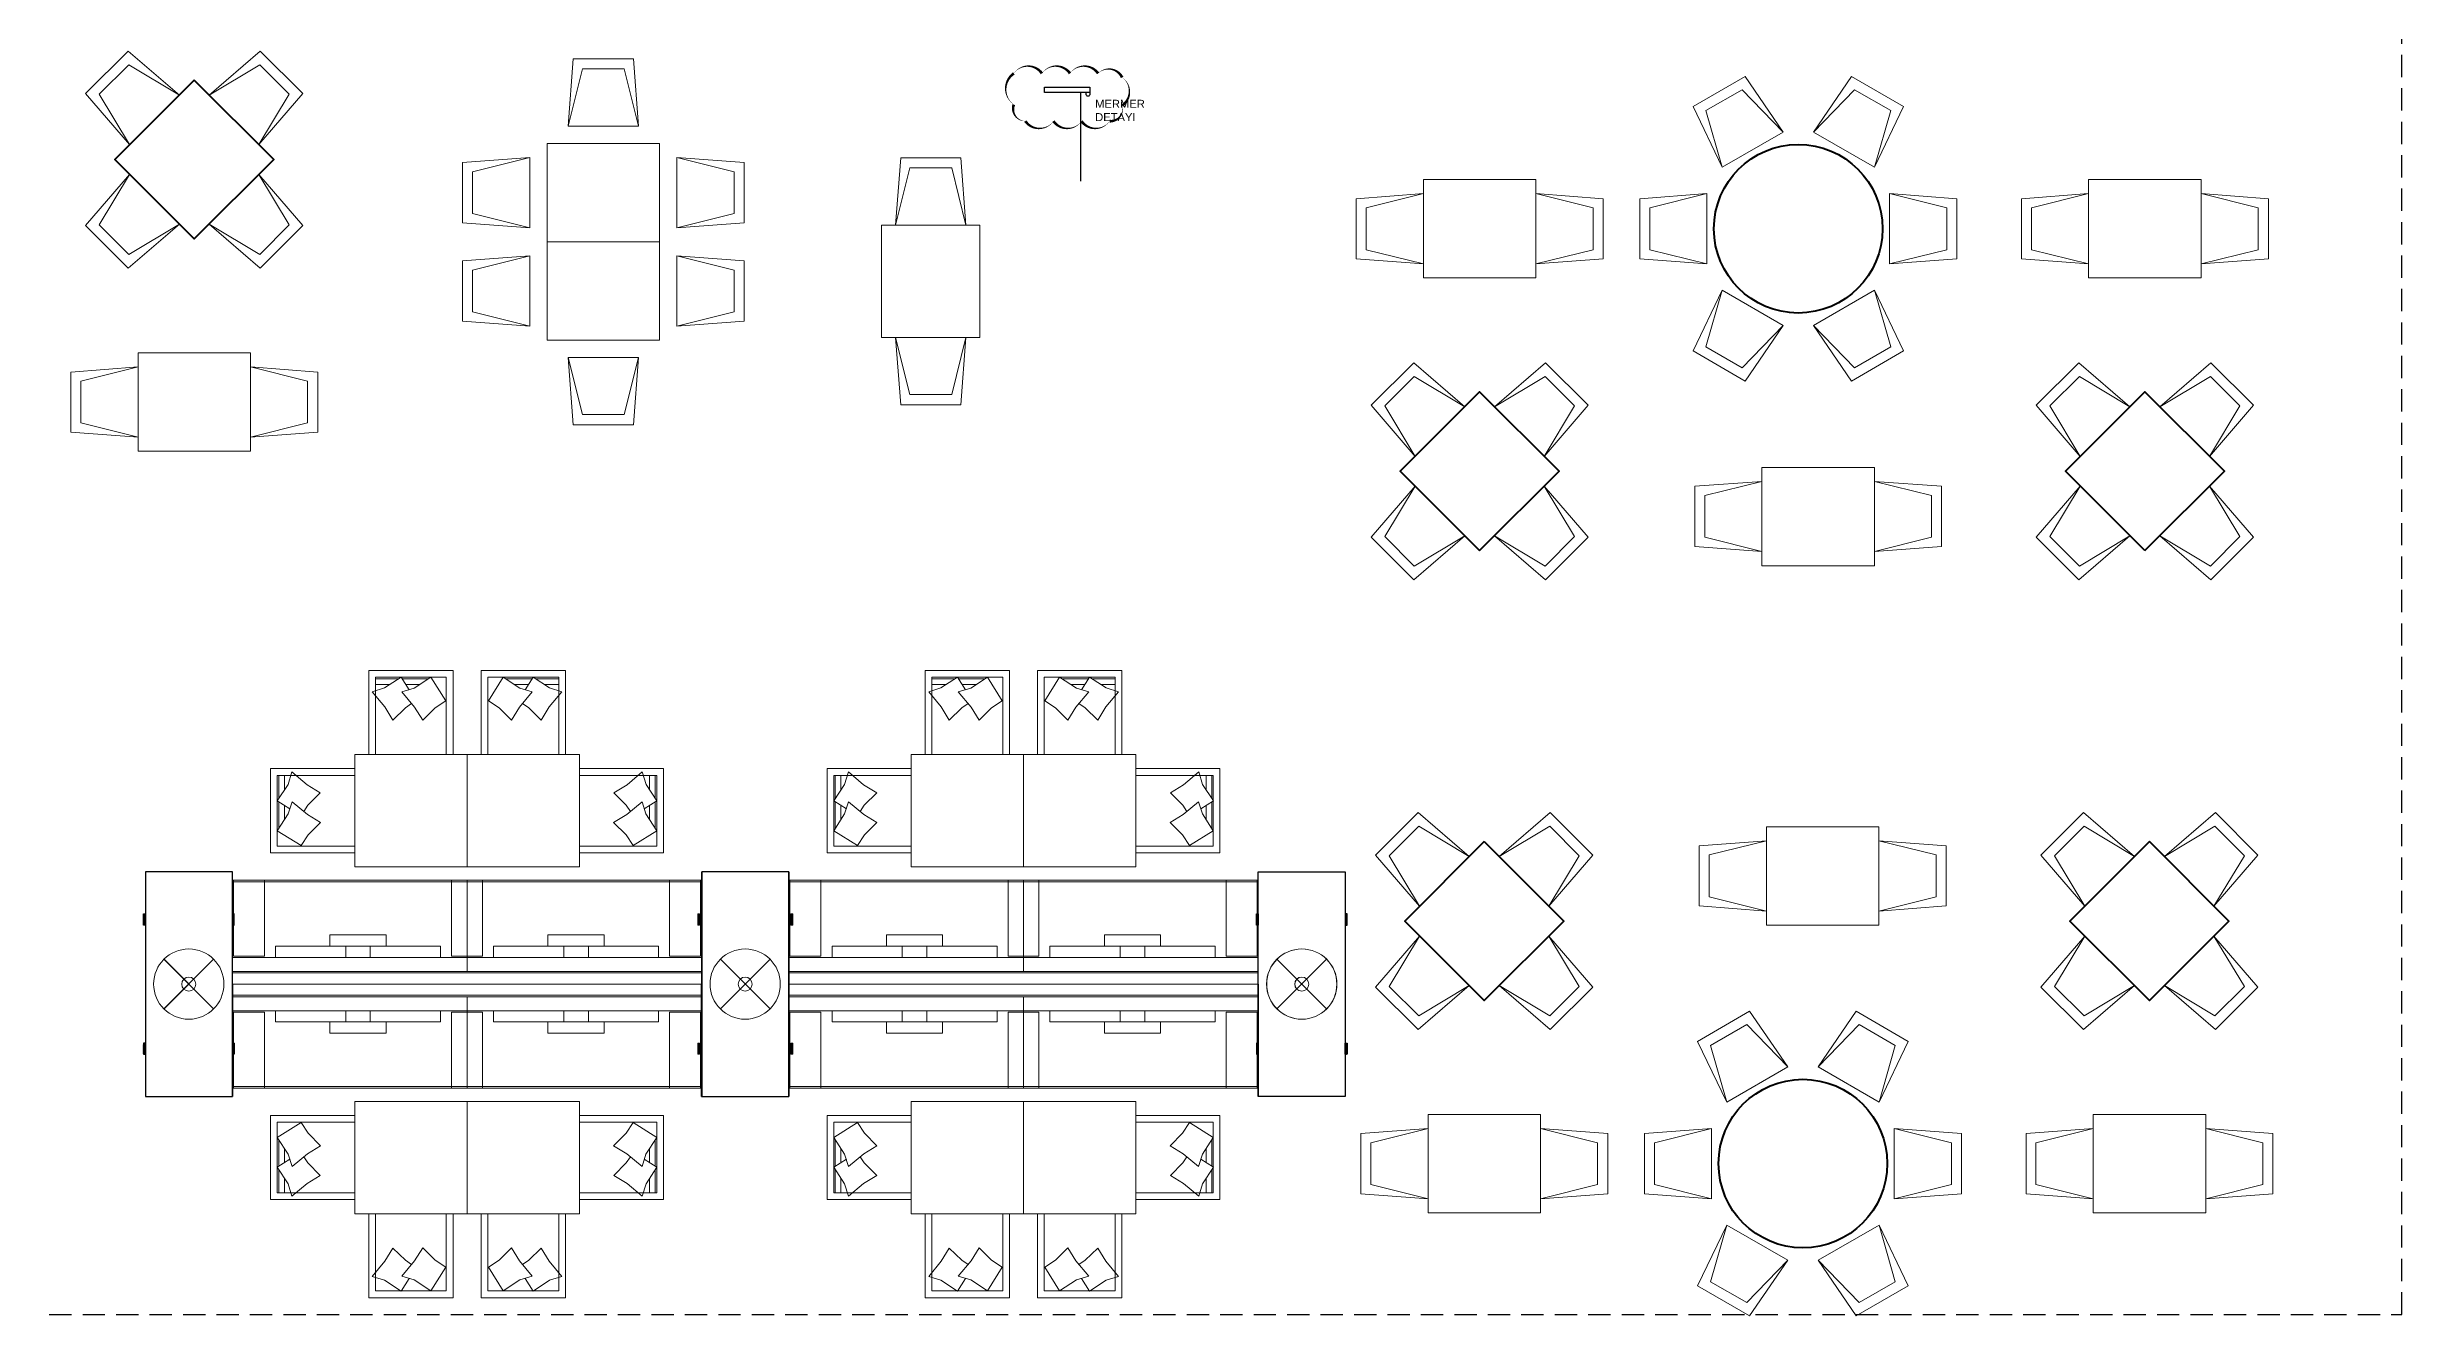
# Model space of a CAD drawing. Header units: millimetres. Extents: x 38967 to 51721, y 49836 to 53207.
# Drawn here: x 48681 to 50357, y 50766 to 51669 of the extents above; entities that cross this region are included whole.
import ezdxf

# ---------------------------------------------------------------- set-up
doc = ezdxf.new("R2010")
doc.units = ezdxf.units.MM
doc.header["$LTSCALE"] = 5
doc.linetypes.add('HIDDEN2', pattern=[4.7625, 3.175, -1.5875])
for name, color, linetype in [('200-EquipID-2d', 7, 'Continuous'), ('elev3', 8, 'Continuous'), ('trace_down', 8, 'HIDDEN2'), ('ZF_OLCU', 8, 'Continuous')]:
    doc.layers.add(name, color=color, linetype=linetype)
for name, color, linetype, lineweight in [('Zf_', 1, 'Continuous', 40), ('Zf_AYDINLATMA', 6, 'Continuous', 9), ('zf_tefris', 84, 'Continuous', 5)]:
    doc.layers.add(name, color=color, linetype=linetype, lineweight=lineweight)
doc.styles.add('ROMANS', font='micross.ttf')
pattern_1 = [(135, (208954.85036, -326859.04429), (0.08838834765, 0.08838834765), [])]
pattern_2 = [(45, (-110995.8862, -326859.04429), (-0.08838834765, 0.08838834765), [])]
pattern_3 = [(45, (-111390.41415, -326859.04429), (-0.08838834765, 0.08838834765), [])]

msp = doc.modelspace()

# ---------------------------------------------------------------- hatches: boundary and pattern name
at = {"layer": 'ZF_OLCU'}
h = msp.add_hatch(dxfattribs=at)
h.set_pattern_fill('ANSI31', color=256, style=0)
h.set_pattern_definition(pattern_3)
h.paths.add_polyline_path([(48751.2, 51043.9), (48749.9, 51043.9), (48749.9, 51051.9), (48751.2, 51051.9)])
h = msp.add_hatch(dxfattribs=at)
h.set_pattern_fill('ANSI31', color=256, angle=180, style=0)
h.set_pattern_definition(pattern_1)
h.paths.add_polyline_path([(48813.2, 51043.9), (48814.5, 51043.9), (48814.5, 51051.9), (48813.2, 51051.9)])
h = msp.add_hatch(dxfattribs=at)
h.set_pattern_fill('ANSI31', color=256, angle=180, style=0)
h.set_pattern_definition(pattern_1)
h.paths.add_polyline_path([(49543.3, 51043.9), (49542.1, 51043.9), (49542.1, 51051.9), (49543.3, 51051.9)])
h = msp.add_hatch(dxfattribs=at)
h.set_pattern_fill('ANSI31', color=256, style=0)
h.set_pattern_definition(pattern_3)
h.paths.add_polyline_path([(49605.3, 51043.9), (49606.6, 51043.9), (49606.6, 51051.9), (49605.3, 51051.9)])
h = msp.add_hatch(dxfattribs=at)
h.set_pattern_fill('ANSI31', color=256, style=0)
h.set_pattern_definition(pattern_3)
h.paths.add_polyline_path([(48751.2, 50959.9), (48749.9, 50959.9), (48749.9, 50951.9), (48751.2, 50951.9)])
h = msp.add_hatch(dxfattribs=at)
h.set_pattern_fill('ANSI31', color=256, angle=180, style=0)
h.set_pattern_definition(pattern_1)
h.paths.add_polyline_path([(48813.2, 50959.9), (48814.5, 50959.9), (48814.5, 50951.9), (48813.2, 50951.9)])
h = msp.add_hatch(dxfattribs=at)
h.set_pattern_fill('ANSI31', color=256, angle=180, style=0)
h.set_pattern_definition(pattern_1)
h.paths.add_polyline_path([(49543.3, 50959.9), (49542.1, 50959.9), (49542.1, 50951.9), (49543.3, 50951.9)])
h = msp.add_hatch(dxfattribs=at)
h.set_pattern_fill('ANSI31', color=256, style=0)
h.set_pattern_definition(pattern_3)
h.paths.add_polyline_path([(49605.3, 50959.9), (49606.6, 50959.9), (49606.6, 50951.9), (49605.3, 50951.9)])
at = {"layer": 'zf_tefris'}
h = msp.add_hatch(dxfattribs=at)
h.set_pattern_fill('ANSI31', color=256, style=0)
h.set_pattern_definition(pattern_2)
h.paths.add_polyline_path([(49145.7, 51043.9), (49144.5, 51043.9), (49144.5, 51051.9), (49145.7, 51051.9)])
h = msp.add_hatch(dxfattribs=at)
h.set_pattern_fill('ANSI31', color=256, style=0)
h.set_pattern_definition(pattern_2)
h.paths.add_polyline_path([(49210.8, 51043.9), (49212.1, 51043.9), (49212.1, 51051.9), (49210.8, 51051.9)])
h = msp.add_hatch(dxfattribs=at)
h.set_pattern_fill('ANSI31', color=256, style=0)
h.set_pattern_definition(pattern_2)
h.paths.add_polyline_path([(49145.7, 50959.9), (49144.5, 50959.9), (49144.5, 50951.9), (49145.7, 50951.9)])
h = msp.add_hatch(dxfattribs=at)
h.set_pattern_fill('ANSI31', color=256, style=0)
h.set_pattern_definition(pattern_2)
h.paths.add_polyline_path([(49210.8, 50959.9), (49212.1, 50959.9), (49212.1, 50951.9), (49210.8, 50951.9)])

# ---------------------------------------------------------------- linework, layer by layer
at = {"layer": '200-EquipID-2d'}
msp.add_line((49416.8, 51636.8), (49416.8, 51573.5), dxfattribs=at)
msp.add_lwpolyline([(49369.4, 51650.3, 0, 2, -0.520567), (49389.4, 51650.3, 0, 2, -0.520567), (49409.4, 51650.3, 0, 2, -0.520567), (49429.4, 51650.3, 0, 2, -0.520567), (49446.5, 51647.4, 0, 2, -0.520567), (49446.5, 51627.4, 0, 2, -0.520567), (49437.6, 51616.3, 0, 2, -0.520567), (49417.6, 51616.3, 0, 2, -0.520567), (49397.6, 51616.3, 0, 2, -0.520567), (49377.6, 51616.3, 0, 2, -0.520567), (49369.4, 51628.1, 0, 2, -0.520567)], format="xyseb", close=True, dxfattribs=at)
msp.add_lwpolyline([(49391.2, 51640.5), (49423.4, 51640.5), (49423.4, 51636.8), (49391.2, 51636.8)], close=True, dxfattribs=at)
msp.add_lwpolyline([(49402, 51640.5), (49423.4, 51640.5), (49423.4, 51635.1, -0.414214), (49422.4, 51634.1), (49422, 51634.1, -0.414214), (49421, 51635.1), (49421, 51636.8), (49409.5, 51636.8)], format="xyb", dxfattribs=at)
at = {"layer": 'elev3', "elevation": 0}
for points in [[(48751.3, 50921.9), (48813.3, 50921.9), (48813.3, 51081.9), (48751.3, 51081.9)], [(49147.3, 50921.9), (49209.3, 50921.9), (49209.3, 51081.9), (49147.3, 51081.9)], [(49605.3, 50921.9), (49543.3, 50921.9), (49543.3, 51081.9), (49605.3, 51081.9)]]:
    msp.add_lwpolyline(points, close=True, dxfattribs=at)
at = {"layer": 'trace_down'}
msp.add_lwpolyline([(46849.3, 51766.6), (46849.3, 50766.6), (50357.3, 50766.6), (50357.3, 51766.6)], dxfattribs=at)
at = {"layer": 'Zf_'}
for p, q in [((48786.1, 51645.5, 0), (48842.7, 51589, 0)), ((48842.7, 51589, 0), (48786.1, 51532.4, 0)), ((49644.4, 51367, 0), (49700.9, 51423.6, 0)), ((50231, 51367, 0), (50174.4, 51423.6, 0)), ((49700.9, 51310.5, 0), (49644.4, 51367, 0)), ((50174.4, 51310.5, 0), (50231, 51367, 0)), ((49704.2, 51103.3, 0), (49647.6, 51046.7, 0)), ((50177.7, 51103.3, 0), (50234.2, 51046.7, 0)), ((49647.6, 51046.7, 0), (49704.2, 50990.2, 0)), ((50234.2, 51046.7, 0), (50177.7, 50990.2, 0))]:
    msp.add_line(p, q, dxfattribs=at)
at = {"layer": 'Zf_', "elevation": 0}
for points in [[(48786.1, 51645.5), (48729.5, 51589), (48786.1, 51532.4), (48842.7, 51589)], [(49700.9, 51310.5), (49757.5, 51367), (49700.9, 51423.6), (49644.4, 51367)], [(50174.4, 51310.5), (50117.8, 51367), (50174.4, 51423.6), (50231, 51367)], [(49704.2, 51103.3), (49760.8, 51046.7), (49704.2, 50990.2), (49647.6, 51046.7)], [(50177.7, 51103.3), (50121.1, 51046.7), (50177.7, 50990.2), (50234.2, 51046.7)]]:
    msp.add_lwpolyline(points, close=True, dxfattribs=at)
at = {"layer": 'Zf_'}
for centre in [(49927.7, 51539.7, 0), (49931, 50874.1, 0)]:
    msp.add_circle(centre, 60, dxfattribs=at)
at = {"layer": 'Zf_AYDINLATMA'}
for p, q in [((48799.9, 51019.6, 0), (48764.5, 50984.2, 0)), ((48799.9, 50984.2, 0), (48764.5, 51019.6, 0)), ((48799.9, 51019.6, 0), (48764.5, 50984.2, 0)), ((48799.9, 50984.2, 0), (48764.5, 51019.6, 0)), ((48764.6, 51019.6, 0), (48799.9, 50984.2, 0)), ((48764.6, 50984.2, 0), (48799.9, 51019.6, 0)), ((48764.6, 51019.6, 0), (48799.9, 50984.2, 0)), ((48764.6, 50984.2, 0), (48799.9, 51019.6, 0)), ((49160.6, 51019.6, 0), (49195.9, 50984.2, 0)), ((49160.6, 50984.2, 0), (49195.9, 51019.6, 0)), ((49160.6, 51019.6, 0), (49195.9, 50984.2, 0)), ((49160.6, 50984.2, 0), (49195.9, 51019.6, 0)), ((49160.6, 51019.6, 0), (49195.9, 50984.2, 0)), ((49160.6, 50984.2, 0), (49195.9, 51019.6, 0)), ((49160.6, 51019.6, 0), (49195.9, 50984.2, 0)), ((49160.6, 50984.2, 0), (49195.9, 51019.6, 0)), ((49592, 51019.6, 0), (49556.6, 50984.2, 0)), ((49592, 50984.2, 0), (49556.6, 51019.6, 0)), ((49592, 51019.6, 0), (49556.6, 50984.2, 0)), ((49592, 50984.2, 0), (49556.6, 51019.6, 0)), ((49556.7, 51019.6, 0), (49592, 50984.2, 0)), ((49556.7, 50984.2, 0), (49592, 51019.6, 0)), ((49556.7, 51019.6, 0), (49592, 50984.2, 0)), ((49556.7, 50984.2, 0), (49592, 51019.6, 0))]:
    msp.add_line(p, q, dxfattribs=at)
for centre, radius in [((48782.2, 51001.9, 0), 25), ((48782.2, 51001.9, 0), 25), ((48782.2, 51001.9, 0), 25), ((48782.2, 51001.9, 0), 25), ((49178.2, 51001.9, 0), 25), ((49574.3, 51001.9, 0), 25), ((49574.3, 51001.9, 0), 25), ((49574.4, 51001.9, 0), 25), ((49574.4, 51001.9, 0), 25), ((48782.2, 51001.9, 0), 5), ((48782.2, 51001.9, 0), 5), ((48782.2, 51001.9, 0), 5), ((48782.2, 51001.9, 0), 5), ((49178.2, 51001.9, 0), 5), ((49178.2, 51001.9, 0), 5), ((49178.2, 51001.9, 0), 5), ((49178.2, 51001.9, 0), 5), ((49574.3, 51001.9, 0), 5), ((49574.3, 51001.9, 0), 5), ((49574.4, 51001.9, 0), 5), ((49574.4, 51001.9, 0), 5)]:
    msp.add_circle(centre, radius, dxfattribs=at)
at = {"layer": 'ZF_OLCU'}
for p, q in [((49147.2, 51081.9, 0), (49147.2, 51001.9, 0)), ((49147.2, 51081.9, 0), (49147.2, 51001.9, 0)), ((49209.3, 51081.9, 0), (49209.3, 51001.9, 0)), ((49209.3, 51081.9, 0), (49209.3, 51001.9, 0)), ((48813.2, 50921.9, 0), (48813.2, 51001.9, 0)), ((48813.3, 51001.9, 0), (48813.3, 50921.9, 0)), ((49147.2, 50921.9, 0), (49147.2, 51001.9, 0)), ((49147.2, 50921.9, 0), (49147.2, 51001.9, 0)), ((49209.3, 51001.9, 0), (49209.3, 50921.9, 0)), ((49209.3, 51001.9, 0), (49209.3, 50921.9, 0)), ((49209.3, 50921.9, 0), (49209.3, 51001.9, 0)), ((49209.3, 50921.9, 0), (49209.3, 51001.9, 0)), ((49543.3, 50921.9, 0), (49543.3, 51001.9, 0)), ((49543.3, 51001.9, 0), (49543.3, 50921.9, 0)), ((49147.2, 50921.9, 0), (49209.3, 50921.9, 0)), ((49147.2, 50921.9, 0), (49209.3, 50921.9, 0))]:
    msp.add_line(p, q, dxfattribs=at)
at = {"layer": 'ZF_OLCU', "elevation": 0}
for points in [[(48751.2, 51043.9), (48749.9, 51043.9), (48749.9, 51051.9), (48751.2, 51051.9)], [(48813.2, 51043.9), (48814.5, 51043.9), (48814.5, 51051.9), (48813.2, 51051.9)], [(49543.3, 51043.9), (49542.1, 51043.9), (49542.1, 51051.9), (49543.3, 51051.9)], [(49605.3, 51043.9), (49606.6, 51043.9), (49606.6, 51051.9), (49605.3, 51051.9)], [(48751.2, 50959.9), (48749.9, 50959.9), (48749.9, 50951.9), (48751.2, 50951.9)], [(48813.2, 50959.9), (48814.5, 50959.9), (48814.5, 50951.9), (48813.2, 50951.9)], [(49543.3, 50959.9), (49542.1, 50959.9), (49542.1, 50951.9), (49543.3, 50951.9)], [(49605.3, 50959.9), (49606.6, 50959.9), (49606.6, 50951.9), (49605.3, 50951.9)]]:
    msp.add_lwpolyline(points, close=True, dxfattribs=at)
at = {"layer": 'zf_tefris'}
for p, q in [((49037.2, 51530.4, 0), (49037.2, 51600.4, 0)), ((49117.2, 51600.4, 0), (49037.2, 51600.4, 0)), ((49117.2, 51600.4, 0), (49117.2, 51530.4, 0)), ((49117.2, 51530.4, 0), (49117.2, 51600.4, 0)), ((49660.9, 51574.7, 0), (49740.9, 51574.7, 0)), ((49740.9, 51574.7, 0), (49660.9, 51574.7, 0)), ((49660.9, 51574.7, 0), (49660.9, 51504.7, 0)), ((49740.9, 51504.7, 0), (49740.9, 51574.7, 0)), ((49117.2, 51530.4, 0), (49037.2, 51530.4, 0)), ((49037.2, 51530.4, 0), (49117.2, 51530.4, 0)), ((49037.2, 51460.4, 0), (49037.2, 51530.4, 0)), ((49117.2, 51530.4, 0), (49117.2, 51460.4, 0)), ((49740.9, 51504.7, 0), (49660.9, 51504.7, 0)), ((49660.9, 51504.7, 0), (49740.9, 51504.7, 0)), ((49037.2, 51460.4, 0), (49117.2, 51460.4, 0)), ((49117.2, 51460.4, 0), (49037.2, 51460.4, 0)), ((49117.2, 51460.4, 0), (49037.2, 51460.4, 0)), ((49037.2, 51460.4, 0), (49117.2, 51460.4, 0)), ((48970.3, 51225.2, 0), (48910.3, 51225.2, 0)), ((48910.3, 51225.2, 0), (48910.3, 51165.3, 0)), ((48990.3, 51225.2, 0), (49050.3, 51225.2, 0)), ((49050.3, 51225.2, 0), (49050.3, 51165.3, 0)), ((49366.3, 51225.2, 0), (49306.3, 51225.2, 0)), ((49306.3, 51225.2, 0), (49306.3, 51165.3, 0)), ((49386.3, 51225.2, 0), (49446.3, 51225.2, 0)), ((49446.3, 51225.2, 0), (49446.3, 51165.3, 0)), ((48840.4, 51095.3, 0), (48840.4, 51155.3, 0)), ((48840.4, 51155.3, 0), (48900.3, 51155.3, 0)), ((49120.1, 51155.3, 0), (49060.3, 51155.3, 0)), ((49120.1, 51095.3, 0), (49120.1, 51155.3, 0)), ((49236.5, 51095.3, 0), (49236.5, 51155.3, 0)), ((49236.5, 51155.3, 0), (49296.3, 51155.3, 0)), ((49516.1, 51155.3, 0), (49456.3, 51155.3, 0)), ((49516.1, 51095.3, 0), (49516.1, 51155.3, 0)), ((49147.2, 51075.8, 0), (48813.2, 51075.8, 0)), ((49147.2, 51075.8, 0), (48813.2, 51075.8, 0)), ((49147.2, 51074.8, 0), (48813.2, 51074.8, 0)), ((49147.2, 51074.8, 0), (48813.2, 51074.8, 0)), ((48980.3, 51021.9, 0), (48980.3, 51075.8, 0)), ((48980.3, 51020.9, 0), (48980.3, 51075.8, 0)), ((49209.3, 51075.8, 0), (49543.3, 51075.8, 0)), ((49209.3, 51075.8, 0), (49543.3, 51075.8, 0)), ((49209.3, 51074.8, 0), (49543.3, 51074.8, 0)), ((49209.3, 51074.8, 0), (49543.3, 51074.8, 0)), ((49376.3, 51021.9, 0), (49376.3, 51075.8, 0)), ((49376.3, 51020.9, 0), (49376.3, 51075.8, 0)), ((49147.2, 51020.9, 0), (48813.2, 51020.9, 0)), ((48980.3, 51021.9, 0), (48980.3, 51010.9, 0)), ((49209.3, 51020.9, 0), (49543.3, 51020.9, 0)), ((49376.3, 51021.9, 0), (49376.3, 51010.9, 0)), ((49147.2, 51010.9, 0), (48813.2, 51010.9, 0)), ((49147.2, 51010.9, 0), (48813.2, 51010.9, 0)), ((48813.2, 51009.9, 0), (49147.2, 51009.9, 0)), ((48813.2, 51009.9, 0), (49147.2, 51009.9, 0)), ((48813.3, 51001.9, 0), (49147.3, 51001.9, 0)), ((49209.3, 51010.9, 0), (49543.3, 51010.9, 0)), ((49209.3, 51010.9, 0), (49543.3, 51010.9, 0)), ((49543.3, 51009.9, 0), (49209.3, 51009.9, 0)), ((49543.3, 51009.9, 0), (49209.3, 51009.9, 0)), ((49543.3, 51001.9, 0), (49209.3, 51001.9, 0)), ((48813.2, 50993.9, 0), (49147.2, 50993.9, 0)), ((48813.2, 50993.9, 0), (49147.2, 50993.9, 0)), ((49147.2, 50992.9, 0), (48813.2, 50992.9, 0)), ((49147.2, 50992.9, 0), (48813.2, 50992.9, 0)), ((48980.3, 50981.9, 0), (48980.3, 50992.9, 0)), ((49543.3, 50993.9, 0), (49209.3, 50993.9, 0)), ((49543.3, 50993.9, 0), (49209.3, 50993.9, 0)), ((49209.3, 50992.9, 0), (49543.3, 50992.9, 0)), ((49209.3, 50992.9, 0), (49543.3, 50992.9, 0)), ((49376.3, 50981.9, 0), (49376.3, 50992.9, 0)), ((49147.2, 50982.9, 0), (48813.2, 50982.9, 0)), ((48980.3, 50982.9, 0), (48980.3, 50927.9, 0)), ((48980.3, 50981.9, 0), (48980.3, 50927.9, 0)), ((49209.3, 50982.9, 0), (49543.3, 50982.9, 0)), ((49376.3, 50982.9, 0), (49376.3, 50927.9, 0)), ((49376.3, 50981.9, 0), (49376.3, 50927.9, 0)), ((49147.2, 50928.9, 0), (48813.2, 50928.9, 0)), ((49147.2, 50928.9, 0), (48813.2, 50928.9, 0)), ((49147.2, 50927.9, 0), (48813.2, 50927.9, 0)), ((49147.2, 50927.9, 0), (48813.2, 50927.9, 0)), ((49209.3, 50928.9, 0), (49543.3, 50928.9, 0)), ((49209.3, 50928.9, 0), (49543.3, 50928.9, 0)), ((49209.3, 50927.9, 0), (49543.3, 50927.9, 0)), ((49209.3, 50927.9, 0), (49543.3, 50927.9, 0)), ((48840.4, 50908.4, 0), (48840.4, 50848.4, 0)), ((49120.1, 50908.4, 0), (49120.1, 50848.4, 0)), ((49236.5, 50908.4, 0), (49236.5, 50848.4, 0)), ((49516.1, 50908.4, 0), (49516.1, 50848.4, 0)), ((49744.2, 50909.1, 0), (49664.2, 50909.1, 0)), ((49664.2, 50909.1, 0), (49744.2, 50909.1, 0)), ((49664.2, 50839.1, 0), (49664.2, 50909.1, 0)), ((49744.2, 50909.1, 0), (49744.2, 50839.1, 0)), ((48840.4, 50848.4, 0), (48900.3, 50848.4, 0)), ((48910.3, 50778.6, 0), (48910.3, 50838.4, 0)), ((49050.3, 50778.6, 0), (49050.3, 50838.4, 0)), ((49120.1, 50848.4, 0), (49060.3, 50848.4, 0)), ((49236.5, 50848.4, 0), (49296.3, 50848.4, 0)), ((49306.3, 50778.6, 0), (49306.3, 50838.4, 0)), ((49446.3, 50778.6, 0), (49446.3, 50838.4, 0)), ((49516.1, 50848.4, 0), (49456.3, 50848.4, 0)), ((49664.2, 50839.1, 0), (49744.2, 50839.1, 0)), ((49744.2, 50839.1, 0), (49664.2, 50839.1, 0))]:
    msp.add_line(p, q, dxfattribs=at)
at = {"layer": 'zf_tefris', "elevation": 0}
for points in [[(48739.1, 51666.2), (48708.8, 51635.9), (48740.1, 51599.6), (48775.5, 51634.9)], [(48739.5, 51656.5), (48718.5, 51635.5), (48740.1, 51599.6), (48775.5, 51634.9)], [(48833.1, 51666.2), (48863.4, 51635.9), (48832.1, 51599.6), (48796.7, 51634.9)], [(48832.7, 51656.5), (48853.7, 51635.5), (48832.1, 51599.6), (48796.7, 51634.9)], [(49055.8, 51660.6), (49098.7, 51660.6), (49102.2, 51612.8), (49052.2, 51612.8)], [(49062.4, 51653.5), (49092.1, 51653.5), (49102.2, 51612.8), (49052.2, 51612.8)], [(49852.8, 51626.7), (49889.9, 51648.1), (49916.9, 51608.5), (49873.6, 51583.5)], [(49862, 51623.8), (49887.8, 51638.7), (49916.9, 51608.5), (49873.6, 51583.5)], [(49965.6, 51648.1), (50002.7, 51626.7), (49981.9, 51583.5), (49938.6, 51608.5)], [(49967.7, 51638.7), (49993.5, 51623.8), (49981.9, 51583.5), (49938.6, 51608.5)], [(48977, 51544), (48977, 51586.9), (49024.9, 51590.4), (49024.9, 51540.4)], [(48984.2, 51550.6), (48984.2, 51580.3), (49024.9, 51590.4), (49024.9, 51540.4)], [(49177.4, 51544), (49177.4, 51586.9), (49129.6, 51590.4), (49129.6, 51540.4)], [(49170.3, 51550.6), (49170.3, 51580.3), (49129.6, 51590.4), (49129.6, 51540.4)], [(49288.9, 51590.1), (49331.8, 51590.1), (49335.3, 51542.3), (49285.3, 51542.3)], [(48708.8, 51542), (48739.1, 51511.7), (48775.5, 51543), (48740.1, 51578.3)], [(48718.5, 51542.4), (48739.5, 51521.4), (48775.5, 51543), (48740.1, 51578.3)], [(48863.4, 51542), (48833.1, 51511.7), (48796.7, 51543), (48832.1, 51578.3)], [(48853.7, 51542.4), (48832.7, 51521.4), (48796.7, 51543), (48832.1, 51578.3)], [(49295.5, 51583), (49325.2, 51583), (49335.3, 51542.3), (49285.3, 51542.3)], [(50134.4, 51574.7), (50214.4, 51574.7), (50214.4, 51504.7), (50134.4, 51504.7)], [(49613.1, 51561.1), (49613.1, 51518.3), (49660.9, 51514.7), (49660.9, 51564.7)], [(49620.2, 51554.6), (49620.2, 51524.8), (49660.9, 51514.7), (49660.9, 51564.7)], [(49788.8, 51561.1), (49788.8, 51518.3), (49740.9, 51514.7), (49740.9, 51564.7)], [(49781.7, 51554.6), (49781.7, 51524.8), (49740.9, 51514.7), (49740.9, 51564.7)], [(49814.9, 51561.1), (49814.9, 51518.3), (49862.7, 51514.7), (49862.7, 51564.7)], [(49822, 51554.6), (49822, 51524.8), (49862.7, 51514.7), (49862.7, 51564.7)], [(50040.6, 51518.3), (50040.6, 51561.1), (49992.7, 51564.7), (49992.7, 51514.7)], [(50033.5, 51524.8), (50033.5, 51554.6), (49992.7, 51564.7), (49992.7, 51514.7)], [(50086.5, 51561.1), (50086.5, 51518.3), (50134.4, 51514.7), (50134.4, 51564.7)], [(50093.7, 51554.6), (50093.7, 51524.8), (50134.4, 51514.7), (50134.4, 51564.7)], [(50262.3, 51561.1), (50262.3, 51518.3), (50214.4, 51514.7), (50214.4, 51564.7)], [(50255.1, 51554.6), (50255.1, 51524.8), (50214.4, 51514.7), (50214.4, 51564.7)], [(49345.3, 51462.3), (49275.3, 51462.3), (49275.3, 51542.3), (49345.3, 51542.3)], [(48977, 51516.9), (48977, 51474), (49024.9, 51470.4), (49024.9, 51520.4)], [(48984.2, 51510.3), (48984.2, 51480.6), (49024.9, 51470.4), (49024.9, 51520.4)], [(49177.4, 51516.9), (49177.4, 51474), (49129.6, 51470.4), (49129.6, 51520.4)], [(49170.3, 51510.3), (49170.3, 51480.6), (49129.6, 51470.4), (49129.6, 51520.4)], [(49852.8, 51452.7), (49889.9, 51431.2), (49916.9, 51470.9), (49873.6, 51495.9)], [(49862, 51455.6), (49887.8, 51440.7), (49916.9, 51470.9), (49873.6, 51495.9)], [(49965.6, 51431.2), (50002.7, 51452.7), (49981.9, 51495.9), (49938.6, 51470.9)], [(49967.7, 51440.7), (49993.5, 51455.6), (49981.9, 51495.9), (49938.6, 51470.9)], [(49288.9, 51414.4), (49331.8, 51414.4), (49335.3, 51462.3), (49285.3, 51462.3)], [(49295.5, 51421.6), (49325.2, 51421.6), (49335.3, 51462.3), (49285.3, 51462.3)], [(48698.2, 51394.9), (48698.2, 51437.7), (48746.1, 51441.3), (48746.1, 51391.3)], [(48705.4, 51401.4), (48705.4, 51431.1), (48746.1, 51441.3), (48746.1, 51391.3)], [(48746.1, 51381.3), (48826.1, 51381.3), (48826.1, 51451.3), (48746.1, 51451.3)], [(48874, 51394.9), (48874, 51437.7), (48826.1, 51441.3), (48826.1, 51391.3)], [(48866.8, 51401.4), (48866.8, 51431.1), (48826.1, 51441.3), (48826.1, 51391.3)], [(49055.8, 51400.2), (49098.7, 51400.2), (49102.2, 51448.1), (49052.2, 51448.1)], [(49062.4, 51407.4), (49092.1, 51407.4), (49102.2, 51448.1), (49052.2, 51448.1)], [(49623.7, 51414), (49654, 51444.3), (49690.3, 51413), (49655, 51377.6)], [(49778.2, 51414), (49747.9, 51444.3), (49711.6, 51413), (49746.9, 51377.6)], [(50097.1, 51414), (50127.4, 51444.3), (50163.8, 51413), (50128.4, 51377.6)], [(50251.7, 51414), (50221.4, 51444.3), (50185, 51413), (50220.4, 51377.6)], [(49633.4, 51413.6), (49654.4, 51434.6), (49690.3, 51413), (49655, 51377.6)], [(49768.5, 51413.6), (49747.5, 51434.6), (49711.6, 51413), (49746.9, 51377.6)], [(50106.8, 51413.6), (50127.8, 51434.6), (50163.8, 51413), (50128.4, 51377.6)], [(50242, 51413.6), (50221, 51434.6), (50185, 51413), (50220.4, 51377.6)], [(49901.9, 51369.8), (49981.9, 51369.8), (49981.9, 51299.8), (49901.9, 51299.8)], [(49654, 51289.8), (49623.7, 51320.1), (49655, 51356.4), (49690.3, 51321.1)], [(49654.4, 51299.5), (49633.4, 51320.5), (49655, 51356.4), (49690.3, 51321.1)], [(49747.9, 51289.8), (49778.2, 51320.1), (49746.9, 51356.4), (49711.6, 51321.1)], [(49747.5, 51299.5), (49768.5, 51320.5), (49746.9, 51356.4), (49711.6, 51321.1)], [(49854, 51356.3), (49854, 51313.4), (49901.9, 51309.8), (49901.9, 51359.8)], [(49861.2, 51349.7), (49861.2, 51320), (49901.9, 51309.8), (49901.9, 51359.8)], [(50029.7, 51356.3), (50029.7, 51313.4), (49981.9, 51309.8), (49981.9, 51359.8)], [(50022.6, 51349.7), (50022.6, 51320), (49981.9, 51309.8), (49981.9, 51359.8)], [(50127.4, 51289.8), (50097.1, 51320.1), (50128.4, 51356.4), (50163.8, 51321.1)], [(50127.8, 51299.5), (50106.8, 51320.5), (50128.4, 51356.4), (50163.8, 51321.1)], [(50221.4, 51289.8), (50251.7, 51320.1), (50220.4, 51356.4), (50185, 51321.1)], [(50221, 51299.5), (50242, 51320.5), (50220.4, 51356.4), (50185, 51321.1)], [(48970.3, 51225.2), (48910.3, 51225.2), (48910.3, 51165.3), (48970.3, 51165.3)], [(48965.5, 51220.4), (48915.1, 51220.4), (48915.1, 51165.3), (48965.5, 51165.3)], [(48990.3, 51225.2), (49050.3, 51225.2), (49050.3, 51165.3), (48990.3, 51165.3)], [(48995.1, 51220.4), (49045.5, 51220.4), (49045.5, 51165.3), (48995.1, 51165.3)], [(49366.3, 51225.2), (49306.3, 51225.2), (49306.3, 51165.3), (49366.3, 51165.3)], [(49361.5, 51220.4), (49311.1, 51220.4), (49311.1, 51165.3), (49361.5, 51165.3)], [(49386.3, 51225.2), (49446.3, 51225.2), (49446.3, 51165.3), (49386.3, 51165.3)], [(49391.1, 51220.4), (49441.5, 51220.4), (49441.5, 51165.3), (49391.1, 51165.3)], [(48840.4, 51095.3), (48840.4, 51155.3), (48900.3, 51155.3), (48900.3, 51095.3)], [(48900.3, 51165.3), (48980.3, 51165.3), (48980.3, 51085.3), (48900.3, 51085.3)], [(49060.3, 51165.3), (48980.3, 51165.3), (48980.3, 51085.3), (49060.3, 51085.3)], [(49120.1, 51095.3), (49120.1, 51155.3), (49060.3, 51155.3), (49060.3, 51095.3)], [(49236.5, 51095.3), (49236.5, 51155.3), (49296.3, 51155.3), (49296.3, 51095.3)], [(49296.3, 51165.3), (49376.3, 51165.3), (49376.3, 51085.3), (49296.3, 51085.3)], [(49456.3, 51165.3), (49376.3, 51165.3), (49376.3, 51085.3), (49456.3, 51085.3)], [(49516.1, 51095.3), (49516.1, 51155.3), (49456.3, 51155.3), (49456.3, 51095.3)], [(48845.2, 51100.1), (48845.2, 51150.5), (48900.3, 51150.5), (48900.3, 51100.1)], [(49115.3, 51100.1), (49115.3, 51150.5), (49060.3, 51150.5), (49060.3, 51100.1)], [(49241.3, 51100.1), (49241.3, 51150.5), (49296.3, 51150.5), (49296.3, 51100.1)], [(49511.3, 51100.1), (49511.3, 51150.5), (49456.3, 51150.5), (49456.3, 51100.1)], [(49657.2, 51124), (49626.9, 51093.7), (49658.2, 51057.3), (49693.6, 51092.7)], [(49751.2, 51124), (49781.5, 51093.7), (49750.2, 51057.3), (49714.8, 51092.7)], [(50130.7, 51124), (50100.4, 51093.7), (50131.7, 51057.3), (50167.1, 51092.7)], [(50224.6, 51124), (50254.9, 51093.7), (50223.6, 51057.3), (50188.3, 51092.7)], [(49657.6, 51114.3), (49636.6, 51093.3), (49658.2, 51057.3), (49693.6, 51092.7)], [(49750.8, 51114.3), (49771.8, 51093.3), (49750.2, 51057.3), (49714.8, 51092.7)], [(49857.3, 51057.5), (49857.3, 51100.4), (49905.1, 51103.9), (49905.1, 51053.9)], [(49864.4, 51064.1), (49864.4, 51093.8), (49905.1, 51103.9), (49905.1, 51053.9)], [(49905.1, 51043.9), (49985.1, 51043.9), (49985.1, 51113.9), (49905.1, 51113.9)], [(50033, 51057.5), (50033, 51100.4), (49985.1, 51103.9), (49985.1, 51053.9)], [(50025.9, 51064.1), (50025.9, 51093.8), (49985.1, 51103.9), (49985.1, 51053.9)], [(50131.1, 51114.3), (50110.1, 51093.3), (50131.7, 51057.3), (50167.1, 51092.7)], [(50224.2, 51114.3), (50245.2, 51093.3), (50223.6, 51057.3), (50188.3, 51092.7)], [(48814.1, 51021.8), (48814.1, 51075.8), (48836.1, 51075.8), (48836.1, 51021.8)], [(48969.3, 51021.8), (48969.3, 51075.8), (48991.3, 51075.8), (48991.3, 51021.8)], [(49146.4, 51021.8), (49146.4, 51075.8), (49124.4, 51075.8), (49124.4, 51021.8)], [(49210.1, 51021.8), (49210.1, 51075.8), (49232.1, 51075.8), (49232.1, 51021.8)], [(49387.3, 51021.8), (49387.3, 51075.8), (49365.3, 51075.8), (49365.3, 51021.8)], [(49542.5, 51021.8), (49542.5, 51075.8), (49520.5, 51075.8), (49520.5, 51021.8)], [(49145.7, 51043.9), (49144.5, 51043.9), (49144.5, 51051.9), (49145.7, 51051.9)], [(49210.8, 51043.9), (49212.1, 51043.9), (49212.1, 51051.9), (49210.8, 51051.9)], [(48882.7, 51036.9), (48882.7, 51028.9), (48922.7, 51028.9), (48922.7, 51036.9)], [(49077.8, 51036.9), (49077.8, 51028.9), (49037.8, 51028.9), (49037.8, 51036.9)], [(49278.7, 51036.9), (49278.7, 51028.9), (49318.7, 51028.9), (49318.7, 51036.9)], [(49473.9, 51036.9), (49473.9, 51028.9), (49433.9, 51028.9), (49433.9, 51036.9)], [(49626.9, 50999.8), (49657.2, 50969.5), (49693.6, 51000.8), (49658.2, 51036.1)], [(49636.6, 51000.2), (49657.6, 50979.2), (49693.6, 51000.8), (49658.2, 51036.1)], [(49781.5, 50999.8), (49751.2, 50969.5), (49714.8, 51000.8), (49750.2, 51036.1)], [(49771.8, 51000.2), (49750.8, 50979.2), (49714.8, 51000.8), (49750.2, 51036.1)], [(50100.4, 50999.8), (50130.7, 50969.5), (50167.1, 51000.8), (50131.7, 51036.1)], [(50110.1, 51000.2), (50131.1, 50979.2), (50167.1, 51000.8), (50131.7, 51036.1)], [(50254.9, 50999.8), (50224.6, 50969.5), (50188.3, 51000.8), (50223.6, 51036.1)], [(50245.2, 51000.2), (50224.2, 50979.2), (50188.3, 51000.8), (50223.6, 51036.1)], [(48893.9, 51020.9), (48893.9, 51028.9), (48843.9, 51028.9), (48843.9, 51020.9)], [(48961.4, 51020.9), (48961.4, 51028.9), (48911.4, 51028.9), (48911.4, 51020.9)], [(49049.1, 51020.9), (49049.1, 51028.9), (48999.1, 51028.9), (48999.1, 51020.9)], [(49116.6, 51020.9), (49116.6, 51028.9), (49066.6, 51028.9), (49066.6, 51020.9)], [(49240, 51020.9), (49240, 51028.9), (49290, 51028.9), (49290, 51020.9)], [(49307.5, 51020.9), (49307.5, 51028.9), (49357.5, 51028.9), (49357.5, 51020.9)], [(49395.1, 51020.9), (49395.1, 51028.9), (49445.1, 51028.9), (49445.1, 51020.9)], [(49462.7, 51020.9), (49462.7, 51028.9), (49512.7, 51028.9), (49512.7, 51020.9)], [(48814.1, 50981.9), (48814.1, 50927.9), (48836.1, 50927.9), (48836.1, 50981.9)], [(48893.9, 50982.9), (48893.9, 50974.9), (48843.9, 50974.9), (48843.9, 50982.9)], [(48882.7, 50966.9), (48882.7, 50974.9), (48922.7, 50974.9), (48922.7, 50966.9)], [(48961.4, 50982.9), (48961.4, 50974.9), (48911.4, 50974.9), (48911.4, 50982.9)], [(48969.3, 50981.9), (48969.3, 50927.9), (48991.3, 50927.9), (48991.3, 50981.9)], [(49049.1, 50982.9), (49049.1, 50974.9), (48999.1, 50974.9), (48999.1, 50982.9)], [(49077.8, 50966.9), (49077.8, 50974.9), (49037.8, 50974.9), (49037.8, 50966.9)], [(49116.6, 50982.9), (49116.6, 50974.9), (49066.6, 50974.9), (49066.6, 50982.9)], [(49146.4, 50981.9), (49146.4, 50927.9), (49124.4, 50927.9), (49124.4, 50981.9)], [(49210.1, 50981.9), (49210.1, 50927.9), (49232.1, 50927.9), (49232.1, 50981.9)], [(49240, 50982.9), (49240, 50974.9), (49290, 50974.9), (49290, 50982.9)], [(49278.7, 50966.9), (49278.7, 50974.9), (49318.7, 50974.9), (49318.7, 50966.9)], [(49307.5, 50982.9), (49307.5, 50974.9), (49357.5, 50974.9), (49357.5, 50982.9)], [(49387.3, 50981.9), (49387.3, 50927.9), (49365.3, 50927.9), (49365.3, 50981.9)], [(49395.1, 50982.9), (49395.1, 50974.9), (49445.1, 50974.9), (49445.1, 50982.9)], [(49473.9, 50966.9), (49473.9, 50974.9), (49433.9, 50974.9), (49433.9, 50966.9)], [(49462.7, 50982.9), (49462.7, 50974.9), (49512.7, 50974.9), (49512.7, 50982.9)], [(49542.5, 50981.9), (49542.5, 50927.9), (49520.5, 50927.9), (49520.5, 50981.9)], [(49856, 50961.1), (49893.1, 50982.5), (49920.2, 50942.9), (49876.9, 50917.9)], [(49865.3, 50958.2), (49891, 50973), (49920.2, 50942.9), (49876.9, 50917.9)], [(49968.9, 50982.5), (50006, 50961.1), (49985.2, 50917.9), (49941.9, 50942.9)], [(49971, 50973), (49996.7, 50958.2), (49985.2, 50917.9), (49941.9, 50942.9)], [(49145.7, 50959.9), (49144.5, 50959.9), (49144.5, 50951.9), (49145.7, 50951.9)], [(49210.8, 50959.9), (49212.1, 50959.9), (49212.1, 50951.9), (49210.8, 50951.9)], [(48900.3, 50838.4), (48980.3, 50838.4), (48980.3, 50918.4), (48900.3, 50918.4)], [(49060.3, 50838.4), (48980.3, 50838.4), (48980.3, 50918.4), (49060.3, 50918.4)], [(49296.3, 50838.4), (49376.3, 50838.4), (49376.3, 50918.4), (49296.3, 50918.4)], [(49456.3, 50838.4), (49376.3, 50838.4), (49376.3, 50918.4), (49456.3, 50918.4)], [(48840.4, 50908.4), (48840.4, 50848.4), (48900.3, 50848.4), (48900.3, 50908.4)], [(48845.2, 50903.6), (48845.2, 50853.2), (48900.3, 50853.2), (48900.3, 50903.6)], [(49120.1, 50908.4), (49120.1, 50848.4), (49060.3, 50848.4), (49060.3, 50908.4)], [(49115.3, 50903.6), (49115.3, 50853.2), (49060.3, 50853.2), (49060.3, 50903.6)], [(49236.5, 50908.4), (49236.5, 50848.4), (49296.3, 50848.4), (49296.3, 50908.4)], [(49241.3, 50903.6), (49241.3, 50853.2), (49296.3, 50853.2), (49296.3, 50903.6)], [(49516.1, 50908.4), (49516.1, 50848.4), (49456.3, 50848.4), (49456.3, 50908.4)], [(49511.3, 50903.6), (49511.3, 50853.2), (49456.3, 50853.2), (49456.3, 50903.6)], [(50137.7, 50839.1), (50217.7, 50839.1), (50217.7, 50909.1), (50137.7, 50909.1)], [(49616.3, 50852.6), (49616.3, 50895.5), (49664.2, 50899.1), (49664.2, 50849.1)], [(49623.5, 50859.2), (49623.5, 50888.9), (49664.2, 50899.1), (49664.2, 50849.1)], [(49792.1, 50852.6), (49792.1, 50895.5), (49744.2, 50899.1), (49744.2, 50849.1)], [(49784.9, 50859.2), (49784.9, 50888.9), (49744.2, 50899.1), (49744.2, 50849.1)], [(49818.2, 50852.6), (49818.2, 50895.5), (49866, 50899.1), (49866, 50849.1)], [(49825.3, 50859.2), (49825.3, 50888.9), (49866, 50899.1), (49866, 50849.1)], [(50043.9, 50895.5), (50043.9, 50852.6), (49996, 50849.1), (49996, 50899.1)], [(50036.7, 50888.9), (50036.7, 50859.2), (49996, 50849.1), (49996, 50899.1)], [(50089.8, 50852.6), (50089.8, 50895.5), (50137.7, 50899.1), (50137.7, 50849.1)], [(50096.9, 50859.2), (50096.9, 50888.9), (50137.7, 50899.1), (50137.7, 50849.1)], [(50265.5, 50852.6), (50265.5, 50895.5), (50217.7, 50899.1), (50217.7, 50849.1)], [(50258.4, 50859.2), (50258.4, 50888.9), (50217.7, 50899.1), (50217.7, 50849.1)], [(48970.3, 50778.6), (48910.3, 50778.6), (48910.3, 50838.4), (48970.3, 50838.4)], [(48965.5, 50783.4), (48915.1, 50783.4), (48915.1, 50838.4), (48965.5, 50838.4)], [(48990.3, 50778.6), (49050.3, 50778.6), (49050.3, 50838.4), (48990.3, 50838.4)], [(48995.1, 50783.4), (49045.5, 50783.4), (49045.5, 50838.4), (48995.1, 50838.4)], [(49366.3, 50778.6), (49306.3, 50778.6), (49306.3, 50838.4), (49366.3, 50838.4)], [(49361.5, 50783.4), (49311.1, 50783.4), (49311.1, 50838.4), (49361.5, 50838.4)], [(49386.3, 50778.6), (49446.3, 50778.6), (49446.3, 50838.4), (49386.3, 50838.4)], [(49391.1, 50783.4), (49441.5, 50783.4), (49441.5, 50838.4), (49391.1, 50838.4)], [(49893.1, 50765.6), (49856, 50787), (49876.9, 50830.3), (49920.2, 50805.3)], [(49891, 50775.1), (49865.3, 50789.9), (49876.9, 50830.3), (49920.2, 50805.3)], [(50006, 50787), (49968.9, 50765.6), (49941.9, 50805.3), (49985.2, 50830.3)], [(49996.7, 50789.9), (49971, 50775.1), (49941.9, 50805.3), (49985.2, 50830.3)]]:
    msp.add_lwpolyline(points, close=True, dxfattribs=at)
for points in [[(48940.8, 51201.6), (48936.4, 51198.6), (48927.5, 51189.9), (48921.8, 51199.2), (48912.7, 51210), (48921.5, 51212.8), (48933.3, 51220.5)], [(48925.4, 51215.3), (48915.1, 51215.3), (48915.1, 51219.3), (48931.5, 51219.3)], [(48933.3, 51220.5), (48939, 51211.5)], [(48954.5, 51220.4), (48965.1, 51203.5), (48957.5, 51198.5), (48948.7, 51189.7), (48942.9, 51199), (48933.9, 51209.9), (48942.6, 51212.6), (48954.5, 51220.4)], [(48934.1, 51219.3), (48952.9, 51219.3)], [(49006, 51220.4), (48995.4, 51203.5), (49003, 51198.5), (49011.9, 51189.7), (49017.6, 51199), (49026.6, 51209.9), (49017.9, 51212.6), (49006, 51220.4)], [(49026.4, 51219.3), (49007.6, 51219.3)], [(49019.7, 51201.6), (49024.2, 51198.6), (49033, 51189.9), (49038.8, 51199.2), (49047.8, 51210), (49039, 51212.8), (49027.2, 51220.5)], [(49027.2, 51220.5), (49021.5, 51211.5)], [(49035.1, 51215.3), (49045.5, 51215.3), (49045.5, 51219.3), (49029, 51219.3)], [(49336.9, 51201.6), (49332.4, 51198.6), (49323.5, 51189.9), (49317.8, 51199.2), (49308.8, 51210), (49317.5, 51212.8), (49329.4, 51220.5)], [(49321.5, 51215.3), (49311.1, 51215.3), (49311.1, 51219.3), (49327.6, 51219.3)], [(49329.4, 51220.5), (49335.1, 51211.5)], [(49350.6, 51220.4), (49361.2, 51203.5), (49353.6, 51198.5), (49344.7, 51189.7), (49339, 51199), (49329.9, 51209.9), (49338.7, 51212.6), (49350.6, 51220.4)], [(49330.1, 51219.3), (49349, 51219.3)], [(49402, 51220.4), (49391.4, 51203.5), (49399, 51198.5), (49407.9, 51189.7), (49413.6, 51199), (49422.7, 51209.9), (49413.9, 51212.6), (49402, 51220.4)], [(49422.5, 51219.3), (49403.6, 51219.3)], [(49415.7, 51201.6), (49420.2, 51198.6), (49429.1, 51189.9), (49434.8, 51199.2), (49443.8, 51210), (49435.1, 51212.8), (49423.2, 51220.5)], [(49423.2, 51220.5), (49417.5, 51211.5)], [(49431.1, 51215.3), (49441.5, 51215.3), (49441.5, 51219.3), (49425, 51219.3)], [(48946.8, 51215.3), (48936.6, 51215.3)], [(49013.7, 51215.3), (49023.9, 51215.3)], [(49342.9, 51215.3), (49332.6, 51215.3)], [(49409.7, 51215.3), (49420, 51215.3)], [(48864, 51124.8), (48867, 51129.3), (48875.7, 51138.1), (48866.4, 51143.8), (48855.6, 51152.9), (48852.9, 51144.1), (48845.1, 51132.3)], [(49096.5, 51124.8), (49093.5, 51129.3), (49084.8, 51138.1), (49094.1, 51143.8), (49104.9, 51152.9), (49107.7, 51144.1), (49115.4, 51132.3)], [(49260.1, 51124.8), (49263, 51129.3), (49271.8, 51138.1), (49262.5, 51143.8), (49251.7, 51152.9), (49248.9, 51144.1), (49241.2, 51132.3)], [(49492.5, 51124.8), (49489.6, 51129.3), (49480.8, 51138.1), (49490.1, 51143.8), (49501, 51152.9), (49503.7, 51144.1), (49511.5, 51132.3)], [(48850.3, 51140.2), (48850.3, 51150.5), (48846.3, 51150.5), (48846.3, 51134.1)], [(49110.2, 51140.2), (49110.2, 51150.5), (49114.2, 51150.5), (49114.2, 51134.1)], [(49246.3, 51140.2), (49246.3, 51150.5), (49242.3, 51150.5), (49242.3, 51134.1)], [(49506.3, 51140.2), (49506.3, 51150.5), (49510.3, 51150.5), (49510.3, 51134.1)], [(48845.1, 51132.3), (48854.1, 51126.6)], [(48845.2, 51111.1), (48862.1, 51100.5), (48867.1, 51108.1), (48875.9, 51117), (48866.6, 51122.7), (48855.8, 51131.7), (48853, 51123), (48845.2, 51111.1)], [(48846.3, 51131.5), (48846.3, 51112.7)], [(48850.3, 51118.8), (48850.3, 51129)], [(49115.3, 51111.1), (49098.4, 51100.5), (49093.4, 51108.1), (49084.6, 51117), (49093.9, 51122.7), (49104.8, 51131.7), (49107.5, 51123), (49115.3, 51111.1)], [(49115.4, 51132.3), (49106.4, 51126.6)], [(49110.2, 51118.8), (49110.2, 51129)], [(49114.2, 51131.5), (49114.2, 51112.7)], [(49241.2, 51132.3), (49250.2, 51126.6)], [(49241.3, 51111.1), (49258.2, 51100.5), (49263.2, 51108.1), (49271.9, 51117), (49262.6, 51122.7), (49251.8, 51131.7), (49249, 51123), (49241.3, 51111.1)], [(49242.3, 51131.5), (49242.3, 51112.7)], [(49246.3, 51118.8), (49246.3, 51129)], [(49511.3, 51111.1), (49494.4, 51100.5), (49489.4, 51108.1), (49480.7, 51117), (49490, 51122.7), (49500.8, 51131.7), (49503.6, 51123), (49511.3, 51111.1)], [(49511.5, 51132.3), (49502.4, 51126.6)], [(49506.3, 51118.8), (49506.3, 51129)], [(49510.3, 51131.5), (49510.3, 51112.7)], [(48845.2, 50892.7), (48862.1, 50903.3), (48867.1, 50895.7), (48875.9, 50886.8), (48866.6, 50881.1), (48855.8, 50872.1), (48853, 50880.8), (48845.2, 50892.7)], [(49115.3, 50892.7), (49098.4, 50903.3), (49093.4, 50895.7), (49084.6, 50886.8), (49093.9, 50881.1), (49104.8, 50872.1), (49107.5, 50880.8), (49115.3, 50892.7)], [(49241.3, 50892.7), (49258.2, 50903.3), (49263.2, 50895.7), (49271.9, 50886.8), (49262.6, 50881.1), (49251.8, 50872.1), (49249, 50880.8), (49241.3, 50892.7)], [(49511.3, 50892.7), (49494.4, 50903.3), (49489.4, 50895.7), (49480.7, 50886.8), (49490, 50881.1), (49500.8, 50872.1), (49503.6, 50880.8), (49511.3, 50892.7)], [(48846.3, 50872.3), (48846.3, 50891.1)], [(48850.3, 50885), (48850.3, 50874.8)], [(49110.2, 50885), (49110.2, 50874.8)], [(49114.2, 50872.3), (49114.2, 50891.1)], [(49242.3, 50872.3), (49242.3, 50891.1)], [(49246.3, 50885), (49246.3, 50874.8)], [(49506.3, 50885), (49506.3, 50874.8)], [(49510.3, 50872.3), (49510.3, 50891.1)], [(48864, 50879), (48867, 50874.5), (48875.7, 50865.7), (48866.4, 50860), (48855.6, 50850.9), (48852.9, 50859.7), (48845.1, 50871.5)], [(48845.1, 50871.5), (48854.1, 50877.2)], [(48850.3, 50863.6), (48850.3, 50853.2), (48846.3, 50853.2), (48846.3, 50869.7)], [(49096.5, 50879), (49093.5, 50874.5), (49084.8, 50865.7), (49094.1, 50860), (49104.9, 50850.9), (49107.7, 50859.7), (49115.4, 50871.5)], [(49115.4, 50871.5), (49106.4, 50877.2)], [(49110.2, 50863.6), (49110.2, 50853.2), (49114.2, 50853.2), (49114.2, 50869.7)], [(49260.1, 50879), (49263, 50874.5), (49271.8, 50865.7), (49262.5, 50860), (49251.7, 50850.9), (49248.9, 50859.7), (49241.2, 50871.5)], [(49241.2, 50871.5), (49250.2, 50877.2)], [(49246.3, 50863.6), (49246.3, 50853.2), (49242.3, 50853.2), (49242.3, 50869.7)], [(49492.5, 50879), (49489.6, 50874.5), (49480.8, 50865.7), (49490.1, 50860), (49501, 50850.9), (49503.7, 50859.7), (49511.5, 50871.5)], [(49511.5, 50871.5), (49502.4, 50877.2)], [(49506.3, 50863.6), (49506.3, 50853.2), (49510.3, 50853.2), (49510.3, 50869.7)], [(48940.8, 50802.2), (48936.4, 50805.2), (48927.5, 50813.9), (48921.8, 50804.6), (48912.7, 50793.8), (48921.5, 50791), (48933.3, 50783.3)], [(48954.5, 50783.4), (48965.1, 50800.3), (48957.5, 50805.3), (48948.7, 50814.1), (48942.9, 50804.8), (48933.9, 50793.9), (48942.6, 50791.2), (48954.5, 50783.4)], [(49006, 50783.4), (48995.4, 50800.3), (49003, 50805.3), (49011.9, 50814.1), (49017.6, 50804.8), (49026.6, 50793.9), (49017.9, 50791.2), (49006, 50783.4)], [(49019.7, 50802.2), (49024.2, 50805.2), (49033, 50813.9), (49038.8, 50804.6), (49047.8, 50793.8), (49039, 50791), (49027.2, 50783.3)], [(49336.9, 50802.2), (49332.4, 50805.2), (49323.5, 50813.9), (49317.8, 50804.6), (49308.8, 50793.8), (49317.5, 50791), (49329.4, 50783.3)], [(49350.6, 50783.4), (49361.2, 50800.3), (49353.6, 50805.3), (49344.7, 50814.1), (49339, 50804.8), (49329.9, 50793.9), (49338.7, 50791.2), (49350.6, 50783.4)], [(49402, 50783.4), (49391.4, 50800.3), (49399, 50805.3), (49407.9, 50814.1), (49413.6, 50804.8), (49422.7, 50793.9), (49413.9, 50791.2), (49402, 50783.4)], [(49415.7, 50802.2), (49420.2, 50805.2), (49429.1, 50813.9), (49434.8, 50804.6), (49443.8, 50793.8), (49435.1, 50791), (49423.2, 50783.3)], [(48933.3, 50783.3), (48939, 50792.3)], [(49027.2, 50783.3), (49021.5, 50792.3)], [(49329.4, 50783.3), (49335.1, 50792.3)], [(49423.2, 50783.3), (49417.5, 50792.3)]]:
    msp.add_lwpolyline(points, dxfattribs=at)

# ---------------------------------------------------------------- texts
at = {"layer": '200-EquipID-2d', "insert": (49427.3, 51631.5), "char_height": 5.694, "width": 14.774, "attachment_point": 1, "style": 'ROMANS'}
msp.add_mtext('{\\fMicrosoft Sans Serif|b0|i0|c162|p34;MERMER DETAYI}', dxfattribs=at)

doc.saveas('drawing.dxf')
